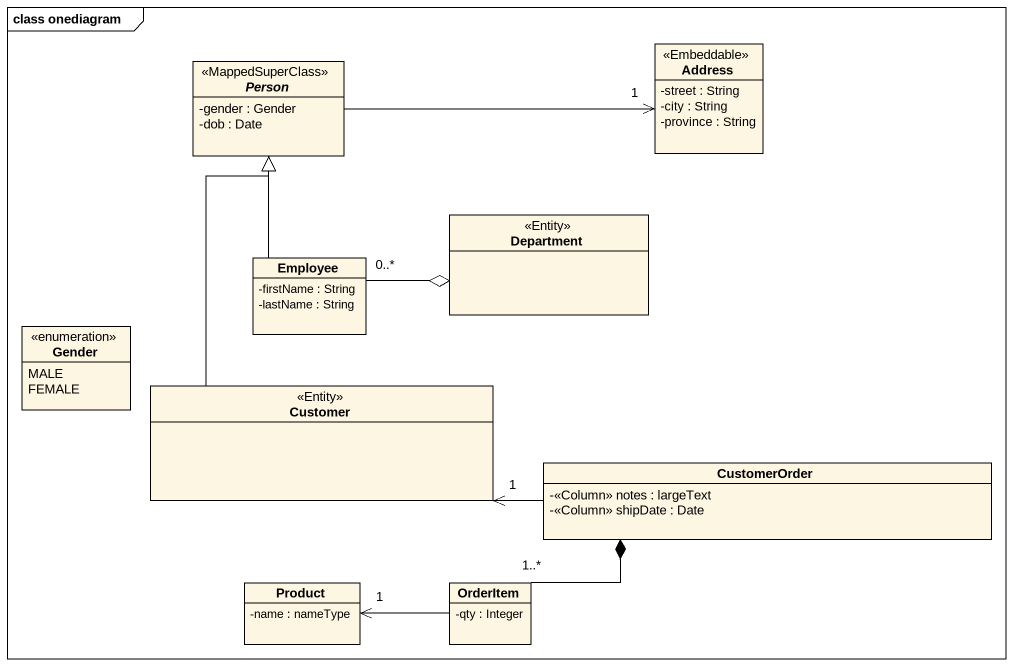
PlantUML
@startuml
mainframe class onediagram
hide circle
hide empty members
skinparam classAttributeIconSize 0
abstract class "Person" as Person_ <<MappedSuperClass>> {
  -gender : Gender
  -dob : Date
}
class Address <<Embeddable>> {
  -street : String
  -city : String
  -province : String
}
class Department <<Entity>>
class Employee {
  -firstName : String
  -lastName : String
}
enum Gender {
  MALE
  FEMALE
}
class Customer <<Entity>>
class CustomerOrder {
  -<<Column>> notes : largeText
  -<<Column>> shipDate : Date
}
class Product {
  -name : nameType
}
class OrderItem {
  -qty : Integer
}
Person_ -right-> "1" Address
Department o-left- "0..*" Employee
Employee -up-|> Person_
Customer -up-|> Person_
CustomerOrder -left-> "1" Customer
CustomerOrder *-left- "1..*" OrderItem
OrderItem -left-> "1" Product
@enduml
